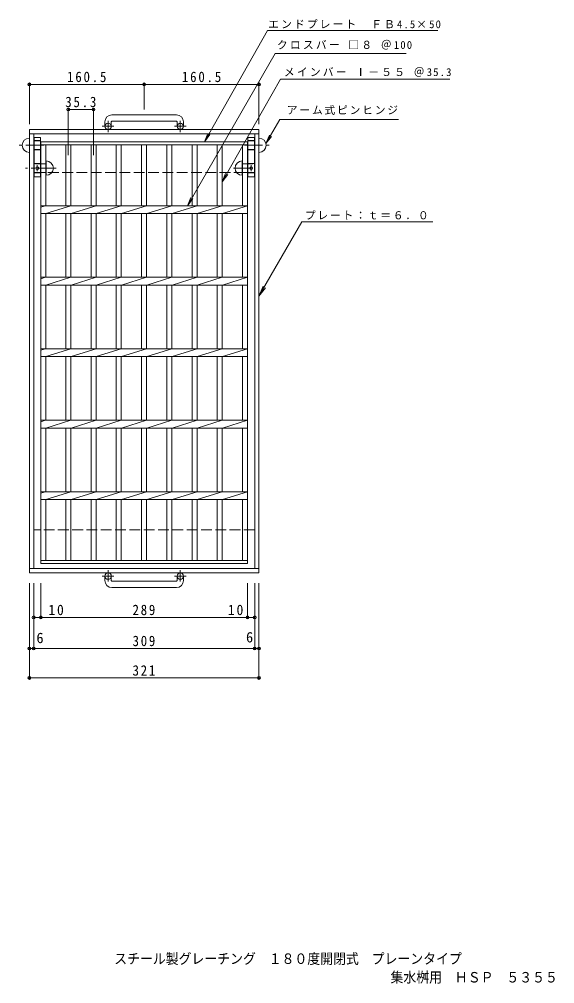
# Model space of a CAD drawing. Units: millimetres, scale not verified. Extents: x -559 to 866, y -688 to 661.
# Drawn here: x -559 to 190, y -688 to 661 of the extents above; entities that cross this region are included whole.
import ezdxf
from ezdxf.enums import TextEntityAlignment as Align

# ---------------------------------------------------------------- set-up
doc = ezdxf.new("R2010")
doc.units = ezdxf.units.MM
doc.header["$LTSCALE"] = 5
doc.header["$PDMODE"] = 32
doc.header["$PDSIZE"] = 4
doc.linetypes.add('CHAIN1', pattern=[8, 5, -1, 1, -1])
doc.linetypes.add('DASHED3', pattern=[4, 3, -1])
for name, color, linetype, lineweight in [('B-1', 2, 'Continuous', 9), ('B-2', 3, 'Continuous', 9), ('B-4', 7, 'Continuous', 9), ('B-5', 7, 'Continuous', 9), ('B-8', 3, 'Continuous', 9)]:
    doc.layers.add(name, color=color, linetype=linetype, lineweight=lineweight)
doc.layers.add('F-5_F-5ﾚｲﾔ', color=2, linetype='Continuous')
doc.styles.add('ＭＳ ゴシック', font='')
doc.styles.get('ＭＳ ゴシック').set_extended_font_data('MS Gothic')

msp = doc.modelspace()

# ---------------------------------------------------------------- linework, layer by layer
at = {"layer": 'B-1'}
for p, q in [((-339.297, 527.553), (-429.297, 527.553)), ((-439.297, 517.553), (-439.297, 511.453)), ((-430.297, 517.553), (-430.297, 511.453)), ((-429.297, 518.553), (-339.297, 518.553)), ((-338.297, 517.553), (-338.297, 511.453)), ((-329.297, 517.553), (-329.297, 511.453)), ((-544.797, 506.953), (-223.797, 506.953)), ((-544.797, -113.047), (-544.797, 506.953)), ((-544.797, 500.953), (-223.797, 500.953)), ((-538.797, -107.047), (-538.797, 500.953)), ((-229.797, 500.953), (-229.797, -107.047)), ((-223.797, 506.953), (-223.797, -113.047)), ((-223.797, -107.047), (-544.797, -107.047)), ((-223.797, -113.047), (-544.797, -113.047)), ((-439.297, -123.648), (-439.297, -117.547)), ((-430.297, -123.648), (-430.297, -117.547)), ((-338.297, -123.648), (-338.297, -117.547)), ((-329.297, -123.648), (-329.297, -117.547)), ((-429.297, -124.647), (-339.297, -124.647)), ((-339.297, -133.648), (-429.297, -133.648))]:
    msp.add_line(p, q, dxfattribs=at)
at = {"layer": 'B-1', "linetype": 'CHAIN1'}
for p, q in [((-434.797, 503.345), (-434.797, 518.943)), ((-333.797, 503.345), (-333.797, 518.943)), ((-426.635, 511.453), (-443.041, 511.453)), ((-325.634, 511.453), (-342.041, 511.453)), ((-426.635, -117.547), (-443.041, -117.547)), ((-434.797, -109.44), (-434.797, -125.037)), ((-325.634, -117.547), (-342.041, -117.547)), ((-333.797, -109.44), (-333.797, -125.037))]:
    msp.add_line(p, q, dxfattribs=at)
at = {"layer": 'B-1', "linetype": 'DASHED3'}
for p, q in [((-538.797, 446.953), (-229.797, 446.953)), ((-229.797, -53.047), (-538.797, -53.047))]:
    msp.add_line(p, q, dxfattribs=at)
at = {"layer": 'B-1'}
for centre in [(-434.797, 511.453), (-333.798, 511.453), (-434.797, -117.547), (-333.798, -117.547)]:
    msp.add_circle(centre, 4.5, dxfattribs=at)
for centre, radius, start, end in [((-429.297, 517.553), 10, 90, 180), ((-339.297, 517.553), 10, 0, 90), ((-429.297, 517.553), 1, 90, 180), ((-339.297, 517.553), 1, 0, 90), ((-429.297, -123.648), 10, 180, 270), ((-429.297, -123.648), 1, 180, 270), ((-339.297, -123.648), 10, 270, 0), ((-339.297, -123.648), 1, 270, 0)]:
    msp.add_arc(centre, radius, start, end, dxfattribs=at)
at = {"layer": 'B-2'}
for p, q in [((-528.797, 489.953), (-239.797, 489.953)), ((-528.797, -100.048), (-528.797, 489.953)), ((-239.797, 489.953), (-239.797, -100.048)), ((-528.797, 485.453), (-239.797, 485.453)), ((-521.797, 400.453), (-521.797, 485.453)), ((-493.897, 485.453), (-493.897, 400.453)), ((-486.897, 485.453), (-486.897, 400.453)), ((-458.597, 485.453), (-458.597, 400.453)), ((-451.597, 485.453), (-451.597, 400.453)), ((-423.296, 485.453), (-423.296, 400.453)), ((-416.297, 485.453), (-416.297, 400.453)), ((-387.997, 485.453), (-387.997, 400.453)), ((-380.997, 485.453), (-380.997, 400.453)), ((-352.697, 485.453), (-352.697, 400.453)), ((-345.697, 485.453), (-345.697, 400.453)), ((-317.397, 485.453), (-317.397, 400.453)), ((-310.396, 485.453), (-310.396, 400.453)), ((-282.097, 485.453), (-282.097, 400.453)), ((-275.097, 485.453), (-275.097, 400.453)), ((-246.798, 485.453), (-246.798, 400.453)), ((-528.797, 398.372), (-522.197, 400.453)), ((-528.797, 400.453), (-239.797, 400.453)), ((-521.797, 389.454), (-486.897, 400.453)), ((-486.497, 389.454), (-451.597, 400.453)), ((-451.197, 389.454), (-416.297, 400.453)), ((-415.897, 389.454), (-380.997, 400.453)), ((-380.597, 389.454), (-345.697, 400.453)), ((-345.297, 389.454), (-310.397, 400.453)), ((-309.997, 389.454), (-275.097, 400.453)), ((-274.697, 389.454), (-239.797, 400.453)), ((-528.797, 389.454), (-239.797, 389.454)), ((-521.797, 300.453), (-521.797, 389.454)), ((-493.897, 389.454), (-493.897, 300.453)), ((-486.897, 389.454), (-486.897, 300.453)), ((-458.597, 389.454), (-458.597, 300.453)), ((-451.597, 389.454), (-451.597, 300.453)), ((-423.296, 389.454), (-423.296, 300.453)), ((-416.297, 389.454), (-416.297, 300.453)), ((-387.997, 389.454), (-387.997, 300.453)), ((-380.997, 389.454), (-380.997, 300.453)), ((-352.697, 389.454), (-352.697, 300.453)), ((-345.697, 389.454), (-345.697, 300.453)), ((-317.397, 389.454), (-317.397, 300.453)), ((-310.396, 389.454), (-310.396, 300.453)), ((-282.097, 389.454), (-282.097, 300.453)), ((-275.097, 389.454), (-275.097, 300.453)), ((-246.798, 389.454), (-246.798, 300.453)), ((-528.797, 298.372), (-522.197, 300.453)), ((-528.797, 300.453), (-239.797, 300.453)), ((-521.797, 289.454), (-486.897, 300.453)), ((-486.497, 289.454), (-451.597, 300.453)), ((-451.197, 289.454), (-416.297, 300.453)), ((-415.897, 289.454), (-380.997, 300.453)), ((-380.597, 289.454), (-345.697, 300.453)), ((-345.297, 289.454), (-310.397, 300.453)), ((-309.997, 289.454), (-275.097, 300.453)), ((-274.697, 289.454), (-239.797, 300.453)), ((-528.797, 289.454), (-239.797, 289.454)), ((-521.797, 200.453), (-521.797, 289.454)), ((-493.897, 289.454), (-493.897, 200.453)), ((-486.897, 289.454), (-486.897, 200.453)), ((-458.597, 289.454), (-458.597, 200.453)), ((-451.597, 289.454), (-451.597, 200.453)), ((-423.296, 289.454), (-423.296, 200.453)), ((-416.297, 289.454), (-416.297, 200.453)), ((-387.997, 289.454), (-387.997, 200.453)), ((-380.997, 289.454), (-380.997, 200.453)), ((-352.697, 289.454), (-352.697, 200.453)), ((-345.697, 289.454), (-345.697, 200.453)), ((-317.397, 289.454), (-317.397, 200.453)), ((-310.396, 289.454), (-310.396, 200.453)), ((-282.097, 289.454), (-282.097, 200.453)), ((-275.097, 289.454), (-275.097, 200.453)), ((-246.798, 289.454), (-246.798, 200.453)), ((-528.797, 198.372), (-522.197, 200.453)), ((-528.797, 200.453), (-239.797, 200.453)), ((-528.797, 189.454), (-239.797, 189.454)), ((-521.797, 189.454), (-486.897, 200.453)), ((-521.797, 100.453), (-521.797, 189.454)), ((-493.897, 189.454), (-493.897, 100.453)), ((-486.897, 189.454), (-486.897, 100.453)), ((-486.497, 189.454), (-451.597, 200.453)), ((-458.597, 189.454), (-458.597, 100.453)), ((-451.597, 189.454), (-451.597, 100.453)), ((-451.197, 189.454), (-416.297, 200.453)), ((-423.296, 189.454), (-423.296, 100.453)), ((-416.297, 189.454), (-416.297, 100.453)), ((-415.897, 189.454), (-380.997, 200.453)), ((-387.997, 189.454), (-387.997, 100.453)), ((-380.997, 189.454), (-380.997, 100.453)), ((-380.597, 189.454), (-345.697, 200.453)), ((-352.697, 189.454), (-352.697, 100.453)), ((-345.697, 189.454), (-345.697, 100.453)), ((-345.297, 189.454), (-310.397, 200.453)), ((-317.397, 189.454), (-317.397, 100.453)), ((-310.396, 189.454), (-310.396, 100.453)), ((-309.997, 189.454), (-275.097, 200.453)), ((-282.097, 189.454), (-282.097, 100.453)), ((-275.097, 189.454), (-275.097, 100.453)), ((-274.697, 189.454), (-239.797, 200.453)), ((-246.798, 189.454), (-246.798, 100.453)), ((-528.797, 98.372), (-522.197, 100.453)), ((-528.797, 100.453), (-239.797, 100.453)), ((-521.797, 89.454), (-486.897, 100.453)), ((-486.497, 89.454), (-451.597, 100.453)), ((-451.197, 89.454), (-416.297, 100.453)), ((-415.897, 89.454), (-380.997, 100.453)), ((-380.597, 89.454), (-345.697, 100.453)), ((-345.297, 89.454), (-310.397, 100.453)), ((-309.997, 89.454), (-275.097, 100.453)), ((-274.697, 89.454), (-239.797, 100.453)), ((-528.797, 89.454), (-239.797, 89.454)), ((-521.797, 0.453), (-521.797, 89.454)), ((-493.897, 89.454), (-493.897, 0.453)), ((-486.897, 89.454), (-486.897, 0.453)), ((-458.597, 89.454), (-458.597, 0.453)), ((-451.597, 89.454), (-451.597, 0.453)), ((-423.296, 89.454), (-423.296, 0.453)), ((-416.297, 89.454), (-416.297, 0.453)), ((-387.997, 89.454), (-387.997, 0.453)), ((-380.997, 89.454), (-380.997, 0.453)), ((-352.697, 89.454), (-352.697, 0.453)), ((-345.697, 89.454), (-345.697, 0.453)), ((-317.397, 89.454), (-317.397, 0.453)), ((-310.396, 89.454), (-310.396, 0.453)), ((-282.097, 89.454), (-282.097, 0.453)), ((-275.097, 89.454), (-275.097, 0.453)), ((-246.798, 89.454), (-246.798, 0.453)), ((-528.797, -1.628), (-522.197, 0.453)), ((-528.797, 0.452), (-239.797, 0.452)), ((-521.797, -10.547), (-486.897, 0.453)), ((-486.497, -10.547), (-451.597, 0.453)), ((-451.197, -10.547), (-416.297, 0.453)), ((-415.897, -10.547), (-380.997, 0.453)), ((-380.597, -10.547), (-345.697, 0.453)), ((-345.297, -10.547), (-310.397, 0.453)), ((-309.997, -10.547), (-275.097, 0.453)), ((-274.697, -10.547), (-239.797, 0.453)), ((-528.797, -10.547), (-239.797, -10.547)), ((-521.797, -95.548), (-521.797, -10.547)), ((-493.897, -10.547), (-493.897, -95.548)), ((-486.897, -10.547), (-486.897, -95.548)), ((-458.597, -10.547), (-458.597, -95.548)), ((-451.597, -10.547), (-451.597, -95.548)), ((-423.296, -10.547), (-423.296, -95.548)), ((-416.297, -10.547), (-416.297, -95.548)), ((-387.997, -10.547), (-387.997, -95.548)), ((-380.997, -10.547), (-380.997, -95.548)), ((-352.697, -10.547), (-352.697, -95.548)), ((-345.697, -10.547), (-345.697, -95.548)), ((-317.397, -10.547), (-317.397, -95.548)), ((-310.396, -10.547), (-310.396, -95.548)), ((-282.097, -10.547), (-282.097, -95.548)), ((-275.097, -10.547), (-275.097, -95.548)), ((-246.798, -10.547), (-246.798, -95.548)), ((-239.797, -95.548), (-528.797, -95.548)), ((-239.797, -100.048), (-528.797, -100.048))]:
    msp.add_line(p, q, dxfattribs=at)
at = {"layer": 'B-4'}
for p, q in [((-544.797, 514.453), (-544.797, 571.607)), ((-544.797, 570.107), (-326.797, 570.107)), ((-384.297, 535.053), (-384.297, 571.607)), ((-326.797, 570.107), (-223.797, 570.107)), ((-223.797, 514.453), (-223.797, 571.607)), ((-490.397, 470.919), (-490.397, 536.509)), ((-490.397, 535.009), (-455.097, 535.009)), ((-455.097, 470.919), (-455.097, 536.509)), ((-544.797, -127.338), (-544.797, -261.51)), ((-538.797, -127.338), (-538.797, -220.195)), ((-528.797, -127.338), (-528.797, -176.829)), ((-239.797, -127.338), (-239.797, -176.829)), ((-229.797, -127.338), (-229.797, -220.195)), ((-223.797, -127.338), (-223.797, -261.51)), ((-538.797, -175.329), (-526.297, -175.329)), ((-526.297, -175.329), (-242.297, -175.329)), ((-242.297, -175.329), (-229.797, -175.329)), ((-544.797, -260.01), (-223.797, -260.01))]:
    msp.add_line(p, q, dxfattribs=at)
msp.add_lwpolyline([(-544.797, -218.695), (-538.797, -218.695), (-229.797, -218.695), (-223.797, -218.695)], dxfattribs=at)
for p in [(-544.797, 570.107), (-384.297, 570.107), (-223.797, 570.107), (-490.397, 535.009), (-455.097, 535.009), (-538.797, -175.329), (-528.797, -175.329), (-239.797, -175.329), (-229.797, -175.329), (-544.797, -218.695), (-538.797, -218.695), (-229.797, -218.695), (-223.797, -218.695), (-544.797, -260.01), (-223.797, -260.01)]:
    msp.add_point(p, dxfattribs=at)
at = {"layer": 'B-5'}
for p, q in [((-211.941, 645.546), (26.104, 645.546)), ((-201.086, 613.16), (-17.989, 613.16)), ((-193.893, 577.232), (43.029, 577.232)), ((-194.636, 521.15), (-28.823, 521.15)), ((-300.086, 489.953), (-292.558, 499.931)), ((-214.108, 487.425), (-206.498, 497.342)), ((-275.097, 434.003), (-267.565, 443.98)), ((-323.892, 400.453), (-316.283, 410.37)), ((-223.797, 273.874), (-163.797, 377.797)), ((-163.797, 377.797), (19.457, 377.797)), ((-223.797, 273.874), (-218.057, 287.732)), ((-223.797, 273.874), (-214.666, 285.774))]:
    msp.add_line(p, q, dxfattribs=at)
for points in [[(-211.941, 645.546), (-300.086, 489.953), (-295.397, 501.54)], [(-201.086, 613.16), (-323.892, 400.453), (-319.109, 412.002)], [(-193.893, 577.232), (-275.097, 434.003), (-270.404, 445.589)], [(-194.636, 521.15), (-214.108, 487.425), (-209.324, 498.973)]]:
    msp.add_lwpolyline(points, dxfattribs=at)
at = {"layer": 'B-8'}
for p, q in [((-538.297, 490.953), (-538.797, 490.953)), ((-529.297, 495.953), (-529.297, 440.953)), ((-239.297, 495.953), (-239.297, 440.953)), ((-230.297, 490.953), (-229.797, 490.953)), ((-538.297, 478.953), (-538.797, 478.953)), ((-230.297, 478.953), (-229.797, 478.953)), ((-521.297, 462.953), (-521.297, 442.953)), ((-247.297, 462.953), (-247.297, 442.953)), ((-529.297, 440.953), (-538.297, 440.953)), ((-239.297, 440.953), (-230.297, 440.953))]:
    msp.add_line(p, q, dxfattribs=at)
at = {"layer": 'B-8', "linetype": 'DASHED3'}
for p, q in [((-529.297, 491.453), (-538.297, 491.453)), ((-529.297, 490.953), (-538.297, 490.953)), ((-239.297, 491.453), (-230.297, 491.453)), ((-239.297, 490.953), (-230.297, 490.953)), ((-529.297, 478.953), (-538.297, 478.953)), ((-529.297, 478.453), (-538.297, 478.453)), ((-239.297, 478.953), (-230.297, 478.953)), ((-239.297, 478.453), (-230.297, 478.453)), ((-529.297, 459.453), (-538.297, 459.453)), ((-521.297, 458.953), (-538.297, 458.953)), ((-247.297, 458.953), (-230.297, 458.953)), ((-239.297, 459.453), (-230.297, 459.453)), ((-521.297, 446.953), (-538.297, 446.953)), ((-529.297, 446.453), (-538.297, 446.453)), ((-247.297, 446.953), (-230.297, 446.953)), ((-239.297, 446.453), (-230.297, 446.453))]:
    msp.add_line(p, q, dxfattribs=at)
at = {"layer": 'B-8', "linetype": 'CHAIN1'}
for p, q in [((-524.638, 484.953), (-558.89, 484.953)), ((-243.957, 484.953), (-209.705, 484.953)), ((-507.229, 452.953), (-550.037, 452.953)), ((-533.797, 456.962), (-533.797, 448.781)), ((-259.366, 452.953), (-229.797, 452.953)), ((-234.797, 456.962), (-234.797, 448.781))]:
    msp.add_line(p, q, dxfattribs=at)
at = {"layer": 'B-8'}
for points in [[(-529.297, 495.953), (-538.297, 495.953), (-538.297, 440.953)], [(-239.297, 495.953), (-230.297, 495.953), (-230.297, 440.953)]]:
    msp.add_lwpolyline(points, dxfattribs=at)
for centre in [(-533.797, 452.953), (-234.797, 452.953)]:
    msp.add_circle(centre, 2, dxfattribs=at)
for centre, start, end in [((-544.797, 484.953), 90, 270), ((-223.797, 484.953), 270, 90), ((-521.297, 452.953), 270, 90), ((-247.297, 452.953), 90, 270)]:
    msp.add_arc(centre, 10, start, end, dxfattribs=at)

# ---------------------------------------------------------------- texts
at = {"layer": 'B-4', "color": 2, "style": 'ＭＳ ゴシック'}
for p in [(-534.913, -215.668), (-241.902, -214.69)]:
    msp.add_text('6', height=14.66, dxfattribs=at).set_placement(p, align=Align.BOTTOM_LEFT)
at = {"layer": 'B-4', "color": 2, "char_height": 14.66, "attachment_point": 7, "style": 'ＭＳ ゴシック'}
for s, insert in [('\\T1.28;\\W0.9;160.5', (-492.047, 573.107)), ('\\T1.28;\\W0.9;160.5', (-331.547, 573.107)), ('\\T1.28;\\W0.9;35.3', (-494.622, 538.009)), ('\\T1.27;\\W0.95;10', (-518.211, -172.329)), ('\\T1.27;\\W0.9;289', (-400.547, -172.329)), ('\\T1.27;\\W0.95;10', (-267.198, -172.329)), ('\\T1.27;\\W0.9;309', (-400.547, -215.695)), ('\\T1.27;\\W0.9;321', (-400.547, -257.011))]:
    msp.add_mtext(s, dxfattribs=dict(at, insert=insert))
at = {"layer": 'B-5', "char_height": 11, "attachment_point": 7, "style": 'ＭＳ ゴシック'}
for s, insert in [('\\T1.2;エンドプレート\u3000ＦＢ4.5×50', (-210.868, 648.008)), ('\\T1.21;クロスバー\\~□８\\~＠100', (-198.657, 618.717)), ('\\T1.21;メインバー\\~Ⅰ－５５\\~＠35.3', (-188.994, 580.702)), ('\\T1.17;アーム式ピンヒンジ', (-184.869, 527.313)), ('\\T1.17;プレート：ｔ＝６．０', (-159.536, 380.91))]:
    msp.add_mtext(s, dxfattribs=dict(at, insert=insert))
at = {"layer": 'F-5_F-5ﾚｲﾔ', "style": 'ＭＳ ゴシック', "width": 0.9}
for s, p in [('スチール製グレーチング\u3000１８０度開閉式\u3000プレーンタイプ', (-426.188, -664.293)), ('集水桝用\u3000ＨＳＰ\u3000５３５５', (-39.905, -690.26))]:
    msp.add_text(s, height=14.66, dxfattribs=at).set_placement(p, align=Align.BOTTOM_LEFT)

doc.saveas('drawing.dxf')
